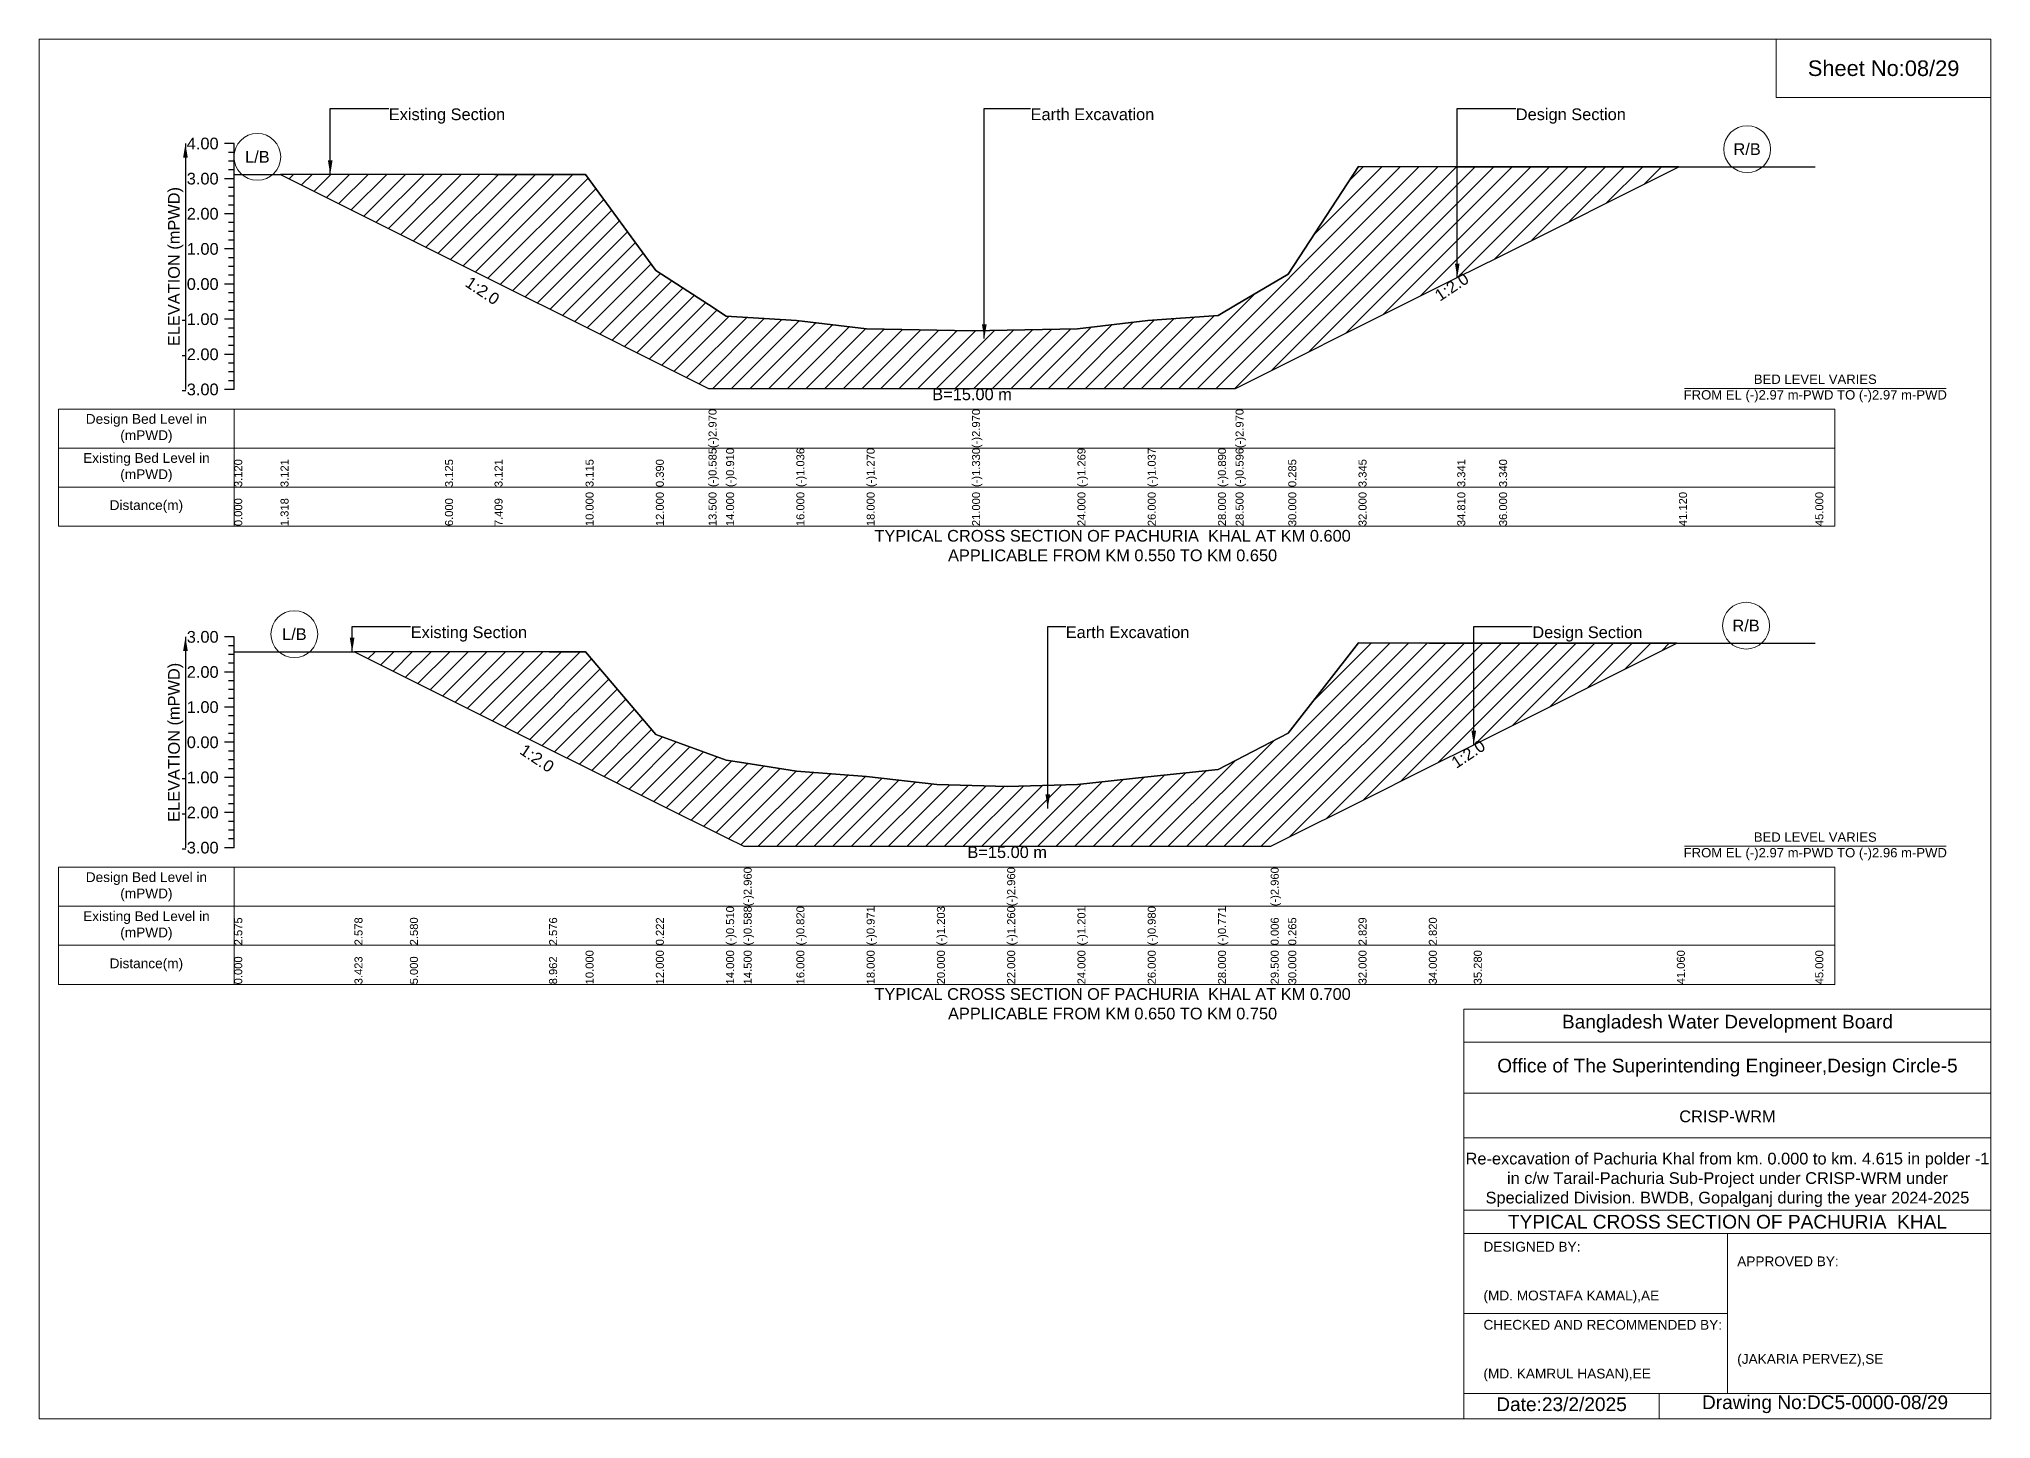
# Model space of a CAD drawing. Header units: inches. Extents: x 91000 to 388000, y -11806 to 0.
# Drawn here: x 170000 to 178000, y -5656 to 0 of the extents above; entities that cross this region are included whole.
import ezdxf

# ---------------------------------------------------------------- set-up
doc = ezdxf.new("R2010")
doc.units = ezdxf.units.IN
doc.header["$LTSCALE"] = 7
doc.header["$MEASUREMENT"] = 0
for name, color, linetype, lineweight in [('Cross section Data Border', 7, 'Continuous', 9), ('Cross Section Labels', 7, 'Continuous', 9), ('Existing_Bed_Level for Xsection', 7, 'Continuous', 25), ('Long Section Labels', 7, 'Continuous', 9)]:
    doc.layers.add(name, color=color, linetype=linetype, lineweight=lineweight)
doc.styles.get("Standard").update_dxf_attribs({"font": 'arial.ttf'})
doc.dimstyles.get("Standard").update_dxf_attribs({"dimtxt": 0.18, "dimasz": 0.18, "dimexe": 0.18, "dimexo": 0.0625, "dimgap": 0.09, "dimtad": 0, "dimtih": 1, "dimtoh": 1, "dimdec": 4, "dimzin": 0, "dimdsep": 46, "dimtxsty": 'Standard', "dimcen": 0.09, "dimadec": 0, "dimazin": 0, "dimtfac": 1, "dimtdec": 4, "dimtofl": 0, "dimtmove": 0, "dimatfit": 3, "dimfxl": 1, "dimtolj": 1, "dimtzin": 0, "dimarcsym": 0})

msp = doc.modelspace()

# ---------------------------------------------------------------- hatches: boundary and pattern name
at = {"layer": 'Existing_Bed_Level for Xsection'}
h = msp.add_hatch(dxfattribs=at)
h.set_pattern_fill('ANSI31', color=256, scale=432, style=0)
h.paths.add_polyline_path([(170989.8, -555), (171664, -892.2), (171866.9, -993.6), (172240, -1180.2), (172528, -1324.2), (172744, -1432.2), (172816, -1432.2), (173104, -1432.2), (173392, -1432.2), (173824, -1432.2), (174256, -1432.2), (174544, -1432.2), (174832, -1432.2), (174904, -1432.2), (175120, -1324.2), (175408, -1180.2), (175812.6, -977.8), (175984, -892.2), (176721.3, -523.5), (175984, -523.5), (175812.6, -523.3), (175408, -522.8), (175120, -963.4), (174904, -1090.3), (174832, -1132.6), (174544, -1153.8), (174256, -1187.2), (173824, -1196), (173392, -1187.4), (173104, -1153.7), (172816, -1135.5), (172744, -1088.7), (172528, -948.3), (172240, -555.9), (171866.9, -555), (171664, -554.5)])
h = msp.add_hatch(dxfattribs=at)
h.set_pattern_fill('ANSI31', color=256, scale=432, style=0)
h.paths.add_polyline_path([(171292.9, -2511.3), (171520, -2624.8), (172090.5, -2910), (172240, -2984.8), (172528, -3128.8), (172816, -3272.8), (172888, -3308.8), (173104, -3308.8), (173392, -3308.8), (173680, -3308.8), (173968, -3308.8), (174256, -3308.8), (174544, -3308.8), (174832, -3308.8), (175048, -3308.8), (175120, -3272.8), (175408, -3128.8), (175696, -2984.8), (175880.3, -2892.6), (176712.6, -2476.5), (175880.3, -2476.5), (175696, -2476.5), (175408, -2475.2), (175120, -2844.4), (175048, -2881.7), (174832, -2993.6), (174544, -3023.7), (174256, -3055.5), (173968, -3064), (173680, -3055.8), (173392, -3022.4), (173104, -3000.6), (172888, -2967.2), (172816, -2956), (172528, -2850.6), (172240, -2511.8), (172090.5, -2511.6), (171520, -2511)])

# ---------------------------------------------------------------- linework, layer by layer
at = {"layer": 'Cross section Data Border'}
for points in [[(170080, -1516.5), (177360, -1516.5), (177360, -1996.5), (170080, -1996.5)], [(170080, -3394.6), (177360, -3394.6), (177360, -3874.6), (170080, -3874.6)]]:
    msp.add_lwpolyline(points, close=True, dxfattribs=at)
for points in [[(170800, -1516.5), (170800, -1996.5)], [(170080, -1676.5), (177360, -1676.5)], [(170080, -1836.5), (177360, -1836.5)], [(170800, -3394.6), (170800, -3874.6)], [(170080, -3554.6), (177360, -3554.6)], [(170080, -3714.6), (177360, -3714.6)]]:
    msp.add_lwpolyline(points, dxfattribs=at)
at = {"layer": 'Cross Section Labels'}
for points in [[(176744.2, -1432.2), (177815.8, -1432.2)], [(176744.2, -3308.8), (177815.8, -3308.8)]]:
    msp.add_lwpolyline(points, dxfattribs=at)
for centre in [(170894.9, -483.1), (177000.6, -451.5), (176996.3, -2404.5), (171046.5, -2439.5)]:
    msp.add_circle(centre, 96, dxfattribs=at)
at = {"layer": 'Existing_Bed_Level for Xsection'}
for points in [[(170800, -428.5), (170760, -428.5)], [(170800, -464.5), (170776, -464.5)], [(170800, -1436.5), (170800, -1292.5), (170800, -1148.5), (170800, -1004.5), (170800, -860.5), (170800, -716.5), (170800, -572.5), (170800, -428.5)], [(170800, -500.5), (170776, -500.5)], [(170800, -536.5), (170776, -536.5)], [(170800, -555.2), (170989.8, -555), (171664, -554.5), (171866.9, -555), (172240, -555.9), (172528, -948.3), (172744, -1088.7), (172744, -1088.7), (172816, -1135.5), (173104, -1153.7), (173392, -1187.4), (173824, -1196), (173824, -1196), (174256, -1187.2), (174544, -1153.8), (174832, -1132.6), (174904, -1090.3), (174904, -1090.3), (175120, -963.4), (175408, -522.8), (175812.6, -523.3), (175984, -523.5), (176721.3, -523.5), (177280, -523.5)], [(170800, -572.5), (170760, -572.5)], [(170800, -608.5), (170776, -608.5)], [(170800, -716.5), (170760, -716.5)], [(170800, -644.5), (170776, -644.5)], [(170800, -680.5), (170776, -680.5)], [(170800, -752.5), (170776, -752.5)], [(170800, -788.5), (170776, -788.5)], [(170800, -860.5), (170760, -860.5)], [(170800, -824.5), (170776, -824.5)], [(170800, -896.5), (170776, -896.5)], [(170800, -932.5), (170776, -932.5)], [(170800, -1004.5), (170760, -1004.5)], [(170800, -968.5), (170776, -968.5)], [(170800, -1040.5), (170776, -1040.5)], [(170800, -1076.5), (170776, -1076.5)], [(170800, -1112.5), (170776, -1112.5)], [(170800, -1148.5), (170760, -1148.5)], [(170800, -1184.5), (170776, -1184.5)], [(170800, -1220.5), (170776, -1220.5)], [(170800, -1256.5), (170776, -1256.5)], [(170800, -1292.5), (170760, -1292.5)], [(170800, -1328.5), (170776, -1328.5)], [(170800, -1436.5), (170760, -1436.5)], [(170800, -1364.5), (170776, -1364.5)], [(170800, -1400.5), (170776, -1400.5)], [(170800, -2450.6), (170760, -2450.6)], [(170800, -3314.6), (170800, -3170.6), (170800, -3026.6), (170800, -2882.6), (170800, -2738.6), (170800, -2594.6), (170800, -2450.6)], [(170800, -2511.8), (171292.9, -2511.3), (171520, -2511), (172090.5, -2511.6), (172240, -2511.8), (172528, -2850.6), (172816, -2956), (172888, -2967.2), (172888, -2967.2), (173104, -3000.6), (173392, -3022.4), (173680, -3055.8), (173968, -3064), (173968, -3064), (174256, -3055.5), (174544, -3023.7), (174832, -2993.6), (175048, -2881.7), (175048, -2881.7), (175120, -2844.4), (175408, -2475.2), (175696, -2476.5), (175880.3, -2476.5), (176712.6, -2476.5), (177280, -2476.5)], [(170800, -2486.6), (170776, -2486.6)], [(170800, -2522.6), (170776, -2522.6)], [(170800, -2558.6), (170776, -2558.6)], [(170800, -2594.6), (170760, -2594.6)], [(170800, -2630.6), (170776, -2630.6)], [(170800, -2666.6), (170776, -2666.6)], [(170800, -2702.6), (170776, -2702.6)], [(170800, -2738.6), (170760, -2738.6)], [(170800, -2774.6), (170776, -2774.6)], [(170800, -2810.6), (170776, -2810.6)], [(170800, -2846.6), (170776, -2846.6)], [(170800, -2882.6), (170760, -2882.6)], [(170800, -2918.6), (170776, -2918.6)], [(170800, -2954.6), (170776, -2954.6)], [(170800, -3026.6), (170760, -3026.6)], [(170800, -2990.6), (170776, -2990.6)], [(170800, -3062.6), (170776, -3062.6)], [(170800, -3098.6), (170776, -3098.6)], [(170800, -3170.6), (170760, -3170.6)], [(170800, -3134.6), (170776, -3134.6)], [(170800, -3206.6), (170776, -3206.6)], [(170800, -3242.6), (170776, -3242.6)], [(170800, -3278.6), (170776, -3278.6)], [(170800, -3314.6), (170760, -3314.6)]]:
    msp.add_lwpolyline(points, dxfattribs=at)
for points in [[(170989.8, -555), (170989.8, -555), (171664, -892.2), (171866.9, -993.6), (172240, -1180.2), (172528, -1324.2), (172744, -1432.2), (172744, -1432.2), (172816, -1432.2), (173104, -1432.2), (173392, -1432.2), (173824, -1432.2), (173824, -1432.2), (174256, -1432.2), (174544, -1432.2), (174832, -1432.2), (174904, -1432.2), (174904, -1432.2), (175120, -1324.2), (175408, -1180.2), (175812.6, -977.8), (175984, -892.2), (176721.3, -523.5), (175984, -523.5), (175812.6, -523.3), (175408, -522.8), (175120, -963.4), (174904, -1090.3), (174904, -1090.3), (174832, -1132.6), (174544, -1153.8), (174256, -1187.2), (173824, -1196), (173824, -1196), (173392, -1187.4), (173104, -1153.7), (172816, -1135.5), (172744, -1088.7), (172744, -1088.7), (172528, -948.3), (172240, -555.9), (171866.9, -555), (171664, -554.5), (170989.8, -555)], [(171292.9, -2511.3), (171292.9, -2511.3), (171520, -2624.8), (172090.5, -2910), (172240, -2984.8), (172528, -3128.8), (172816, -3272.8), (172888, -3308.8), (172888, -3308.8), (173104, -3308.8), (173392, -3308.8), (173680, -3308.8), (173968, -3308.8), (173968, -3308.8), (174256, -3308.8), (174544, -3308.8), (174832, -3308.8), (175048, -3308.8), (175048, -3308.8), (175120, -3272.8), (175408, -3128.8), (175696, -2984.8), (175880.3, -2892.6), (176712.6, -2476.5), (176712.6, -2476.5), (176712.6, -2476.5), (175880.3, -2476.5), (175696, -2476.5), (175408, -2475.2), (175120, -2844.4), (175048, -2881.7), (175048, -2881.7), (174832, -2993.6), (174544, -3023.7), (174256, -3055.5), (173968, -3064), (173968, -3064), (173680, -3055.8), (173392, -3022.4), (173104, -3000.6), (172888, -2967.2), (172888, -2967.2), (172816, -2956), (172528, -2850.6), (172240, -2511.8), (172090.5, -2511.6), (171520, -2511), (171292.9, -2511.3)]]:
    msp.add_lwpolyline(points, close=True, dxfattribs=at)
at = {"layer": 'Long Section Labels'}
for points in [[(170000, 0), (178000, 0), (178000, -5656), (170000, -5656)], [(177120, 0), (178000, 0), (178000, -240), (177120, -240)]]:
    msp.add_lwpolyline(points, close=True, dxfattribs=at)
for points in [[(175840, -5656), (175840, -3976), (178000, -3976)], [(175840, -4112), (178000, -4112)], [(175840, -4320), (178000, -4320)], [(175840, -4504), (178000, -4504)], [(175840, -4800), (178000, -4800)], [(175840, -4896), (178000, -4896)], [(176920, -4896), (176920, -5552)], [(175840, -5224), (176920, -5224)], [(175840, -5552), (178000, -5552)], [(176640, -5552), (176640, -5656)]]:
    msp.add_lwpolyline(points, dxfattribs=at)

# ---------------------------------------------------------------- texts
at = {"layer": 'Cross section Data Border', "char_height": 40, "width": 640, "attachment_point": 5}
for s, insert in [('Design Bed Level in (mPWD)', (170440, -1596.5)), ('Existing Bed Level in (mPWD)', (170440, -1756.5)), ('Distance(m)', (170440, -1916.5)), ('Design Bed Level in (mPWD)', (170440, -3474.6)), ('Existing Bed Level in (mPWD)', (170440, -3634.6)), ('Distance(m)', (170440, -3794.6))]:
    msp.add_mtext(s, dxfattribs=dict(at, insert=insert))
at = {"layer": 'Cross Section Labels'}
for s, insert, char_height, attachment_point in [('Existing Section', (171433.5, -284.5), 48, 1), ('Earth Excavation', (174064, -284.5), 48, 1), ('Design Section', (176052.6, -284.5), 48, 1), ('L/B', (170894.9, -483.1), 48, 5), ('R/B', (177000.6, -451.5), 48, 5), ('B=15.00 m', (173824, -1432.2), 48, 2), ('BED LEVEL VARIES ^JFROM EL (-)2.97 m-PWD TO (-)2.97 m-PWD', (177280, -1432.2), 38.4, 5), ('TYPICAL CROSS SECTION OF PACHURIA  KHAL AT KM 0.600^JAPPLICABLE FROM KM 0.550 TO KM 0.650', (174400, -2076.5), 48, 5), ('R/B', (176996.3, -2404.5), 48, 5), ('L/B', (171046.5, -2439.5), 48, 5), ('Existing Section', (171523.2, -2407.4), 48, 1), ('Earth Excavation', (174208, -2407.4), 48, 1), ('Design Section', (176120.3, -2407.4), 48, 1), ('BED LEVEL VARIES ^JFROM EL (-)2.97 m-PWD TO (-)2.96 m-PWD', (177280, -3308.8), 38.4, 5), ('B=15.00 m', (173968, -3308.8), 48, 2), ('TYPICAL CROSS SECTION OF PACHURIA  KHAL AT KM 0.700^JAPPLICABLE FROM KM 0.650 TO KM 0.750', (174400, -3954.6), 48, 5)]:
    msp.add_mtext(s, dxfattribs=dict(at, insert=insert, char_height=char_height, attachment_point=attachment_point))
at = {"layer": 'Cross Section Labels', "char_height": 48, "attachment_point": 2}
for insert, rotation in [((175776.6, -995.8), 33.69007), ((171830.9, -1011.6), 326.30993), ((175844.3, -2910.6), 33.69007), ((172054.5, -2928), 326.30993)]:
    msp.add_mtext('1:2.0', dxfattribs=dict(at, insert=insert, rotation=rotation))
at = {"layer": 'Existing_Bed_Level for Xsection', "char_height": 48, "attachment_point": 6}
for s, insert in [('4.00', (170736, -428.5)), ('3.00', (170736, -572.5)), ('2.00', (170736, -716.5)), ('1.00', (170736, -860.5)), ('0.00', (170736, -1004.5)), ('-1.00', (170736, -1148.5)), ('-2.00', (170736, -1292.5)), ('-3.00', (170736, -1436.5)), ('3.00', (170736, -2450.6)), ('2.00', (170736, -2594.6)), ('1.00', (170736, -2738.6)), ('0.00', (170736, -2882.6)), ('-1.00', (170736, -3026.6)), ('-2.00', (170736, -3170.6)), ('-3.00', (170736, -3314.6))]:
    msp.add_mtext(s, dxfattribs=dict(at, insert=insert))
at = {"layer": 'Existing_Bed_Level for Xsection', "rotation": 90}
for s, insert, char_height, attachment_point in [('ELEVATION (mPWD)', (170560, -932.5), 48, 5), ('(-)2.970', (172744, -1676.5), 32.8, 1), ('(-)2.970', (173824, -1676.5), 32.8, 1), ('(-)2.970', (174904, -1676.5), 32.8, 1), ('(-)0.585', (172744, -1836.5), 32.8, 1), ('(-)0.910', (172816, -1836.5), 32.8, 1), ('(-)1.036', (173104, -1836.5), 32.8, 1), ('(-)1.270', (173392, -1836.5), 32.8, 1), ('(-)1.330', (173824, -1836.5), 32.8, 1), ('(-)1.269', (174256, -1836.5), 32.8, 1), ('(-)1.037', (174544, -1836.5), 32.8, 1), ('(-)0.890', (174832, -1836.5), 32.8, 1), ('(-)0.596', (174904, -1836.5), 32.8, 1), ('3.120', (170800, -1836.5), 32.8, 1), ('3.121', (170989.8, -1836.5), 32.8, 1), ('3.125', (171664, -1836.5), 32.8, 1), ('3.121', (171866.9, -1836.5), 32.8, 1), ('3.115', (172240, -1836.5), 32.8, 1), ('0.390', (172528, -1836.5), 32.8, 1), ('0.285', (175120, -1836.5), 32.8, 1), ('3.345', (175408, -1836.5), 32.8, 1), ('3.341', (175812.6, -1836.5), 32.8, 1), ('3.340', (175984, -1836.5), 32.8, 1), ('0.000', (170800, -1996.5), 32.8, 1), ('1.318', (170989.8, -1996.5), 32.8, 1), ('6.000', (171664, -1996.5), 32.8, 1), ('7.409', (171866.9, -1996.5), 32.8, 1), ('10.000', (172240, -1996.5), 32.8, 1), ('12.000', (172528, -1996.5), 32.8, 1), ('13.500', (172744, -1996.5), 32.8, 1), ('14.000', (172816, -1996.5), 32.8, 1), ('16.000', (173104, -1996.5), 32.8, 1), ('18.000', (173392, -1996.5), 32.8, 1), ('21.000', (173824, -1996.5), 32.8, 1), ('24.000', (174256, -1996.5), 32.8, 1), ('26.000', (174544, -1996.5), 32.8, 1), ('28.000', (174832, -1996.5), 32.8, 1), ('28.500', (174904, -1996.5), 32.8, 1), ('30.000', (175120, -1996.5), 32.8, 1), ('32.000', (175408, -1996.5), 32.8, 1), ('34.810', (175812.6, -1996.5), 32.8, 1), ('36.000', (175984, -1996.5), 32.8, 1), ('41.120', (176721.3, -1996.5), 32.8, 1), ('45.000', (177280, -1996.5), 32.8, 1), ('ELEVATION (mPWD)', (170560, -2882.6), 48, 5), ('(-)2.960', (172888, -3554.6), 32.8, 1), ('(-)2.960', (173968, -3554.6), 32.8, 1), ('(-)2.960', (175048, -3554.6), 32.8, 1), ('(-)0.510', (172816, -3714.6), 32.8, 1), ('(-)0.588', (172888, -3714.6), 32.8, 1), ('(-)0.820', (173104, -3714.6), 32.8, 1), ('(-)0.971', (173392, -3714.6), 32.8, 1), ('(-)1.203', (173680, -3714.6), 32.8, 1), ('(-)1.260', (173968, -3714.6), 32.8, 1), ('(-)1.201', (174256, -3714.6), 32.8, 1), ('(-)0.980', (174544, -3714.6), 32.8, 1), ('(-)0.771', (174832, -3714.6), 32.8, 1), ('2.575', (170800, -3714.6), 32.8, 1), ('2.578', (171292.9, -3714.6), 32.8, 1), ('2.580', (171520, -3714.6), 32.8, 1), ('2.576', (172090.5, -3714.6), 32.8, 1), ('0.222', (172528, -3714.6), 32.8, 1), ('0.006', (175048, -3714.6), 32.8, 1), ('0.265', (175120, -3714.6), 32.8, 1), ('2.829', (175408, -3714.6), 32.8, 1), ('2.820', (175696, -3714.6), 32.8, 1), ('10.000', (172240, -3874.6), 32.8, 1), ('12.000', (172528, -3874.6), 32.8, 1), ('14.000', (172816, -3874.6), 32.8, 1), ('14.500', (172888, -3874.6), 32.8, 1), ('16.000', (173104, -3874.6), 32.8, 1), ('18.000', (173392, -3874.6), 32.8, 1), ('20.000', (173680, -3874.6), 32.8, 1), ('22.000', (173968, -3874.6), 32.8, 1), ('24.000', (174256, -3874.6), 32.8, 1), ('26.000', (174544, -3874.6), 32.8, 1), ('28.000', (174832, -3874.6), 32.8, 1), ('29.500', (175048, -3874.6), 32.8, 1), ('30.000', (175120, -3874.6), 32.8, 1), ('32.000', (175408, -3874.6), 32.8, 1), ('34.000', (175696, -3874.6), 32.8, 1), ('35.280', (175880.3, -3874.6), 32.8, 1), ('41.060', (176712.6, -3874.6), 32.8, 1), ('45.000', (177280, -3874.6), 32.8, 1), ('0.000', (170800, -3874.6), 32.8, 1), ('3.423', (171292.9, -3874.6), 32.8, 1), ('5.000', (171520, -3874.6), 32.8, 1), ('8.962', (172090.5, -3874.6), 32.8, 1)]:
    msp.add_mtext(s, dxfattribs=dict(at, insert=insert, char_height=char_height, attachment_point=attachment_point))
at = {"layer": 'Long Section Labels', "attachment_point": 5}
for s, insert, char_height in [('Sheet No:08/29', (177560, -120), 64), ('Bangladesh Water Development Board', (176920, -4036), 56), ('Office of The Superintending Engineer,Design Circle-5', (176920, -4216), 56)]:
    msp.add_mtext(s, dxfattribs=dict(at, insert=insert, char_height=char_height))
at = {"layer": 'Long Section Labels'}
for s, insert, char_height, width, attachment_point in [('CRISP-WRM', (176920, -4416), 48, 2240, 5), ('Re-excavation of Pachuria Khal from km. 0.000 to km. 4.615 in polder -1  in c/w Tarail-Pachuria Sub-Project under CRISP-WRM under Specialized Division. BWDB, Gopalganj during the year 2024-2025', (176920, -4676), 48, 2160, 5), ('TYPICAL CROSS SECTION OF PACHURIA  KHAL', (176920, -4848), 56, 2240, 5), ('DESIGNED BY:^J^J^J(MD. MOSTAFA KAMAL),AE', (175920, -5056), 40, 1120, 4), ('APPROVED BY:^J^J^J^J^J^J(JAKARIA PERVEZ),SE', (176960, -5216), 40, 1120, 4), ('CHECKED AND RECOMMENDED BY:^J^J^J(MD. KAMRUL HASAN),EE', (175920, -5376), 40, 1120, 4), ('Date:23/2/2025 ', (176240, -5596), 56, 1120, 5), ('Drawing No:DC5-0000-08/29', (177320, -5596), 56, 1760, 5)]:
    msp.add_mtext(s, dxfattribs=dict(at, insert=insert, char_height=char_height, width=width, attachment_point=attachment_point))

# ---------------------------------------------------------------- leaders
at = {"layer": 'Cross Section Labels', "annotation_type": 0, "has_hookline": 1, "hookline_direction": 0}
for points, text_width in [([(171193.5, -555.2), (171193.5, -284.5), (171433.4, -284.5)], 467.2), ([(173874.2, -1227.6), (173874.2, -284.5), (174063.9, -284.5)], 497), ([(175812.6, -977.8), (175812.6, -284.5), (176052.5, -284.5)], 441.2), ([(171283.2, -2511.8), (171283.2, -2407.4), (171523.1, -2407.4)], 467.2), ([(174134.2, -3153.4), (174134.2, -2407.4), (174207.9, -2407.4)], 497), ([(175880.3, -2892.6), (175880.3, -2407.4), (176120.2, -2407.4)], 441.2)]:
    msp.add_leader(points, dimstyle='Standard', override={"dimasz": 57.6}, dxfattribs=dict(at, text_width=text_width))
at = {"layer": 'Existing_Bed_Level for Xsection'}
for points in [[(170600, -428.5), (170600, -1436.5)], [(170600, -2450.6), (170600, -3314.6)]]:
    msp.add_leader(points, dimstyle='Standard', override={"dimasz": 57.6}, dxfattribs=at)

doc.saveas('drawing.dxf')
